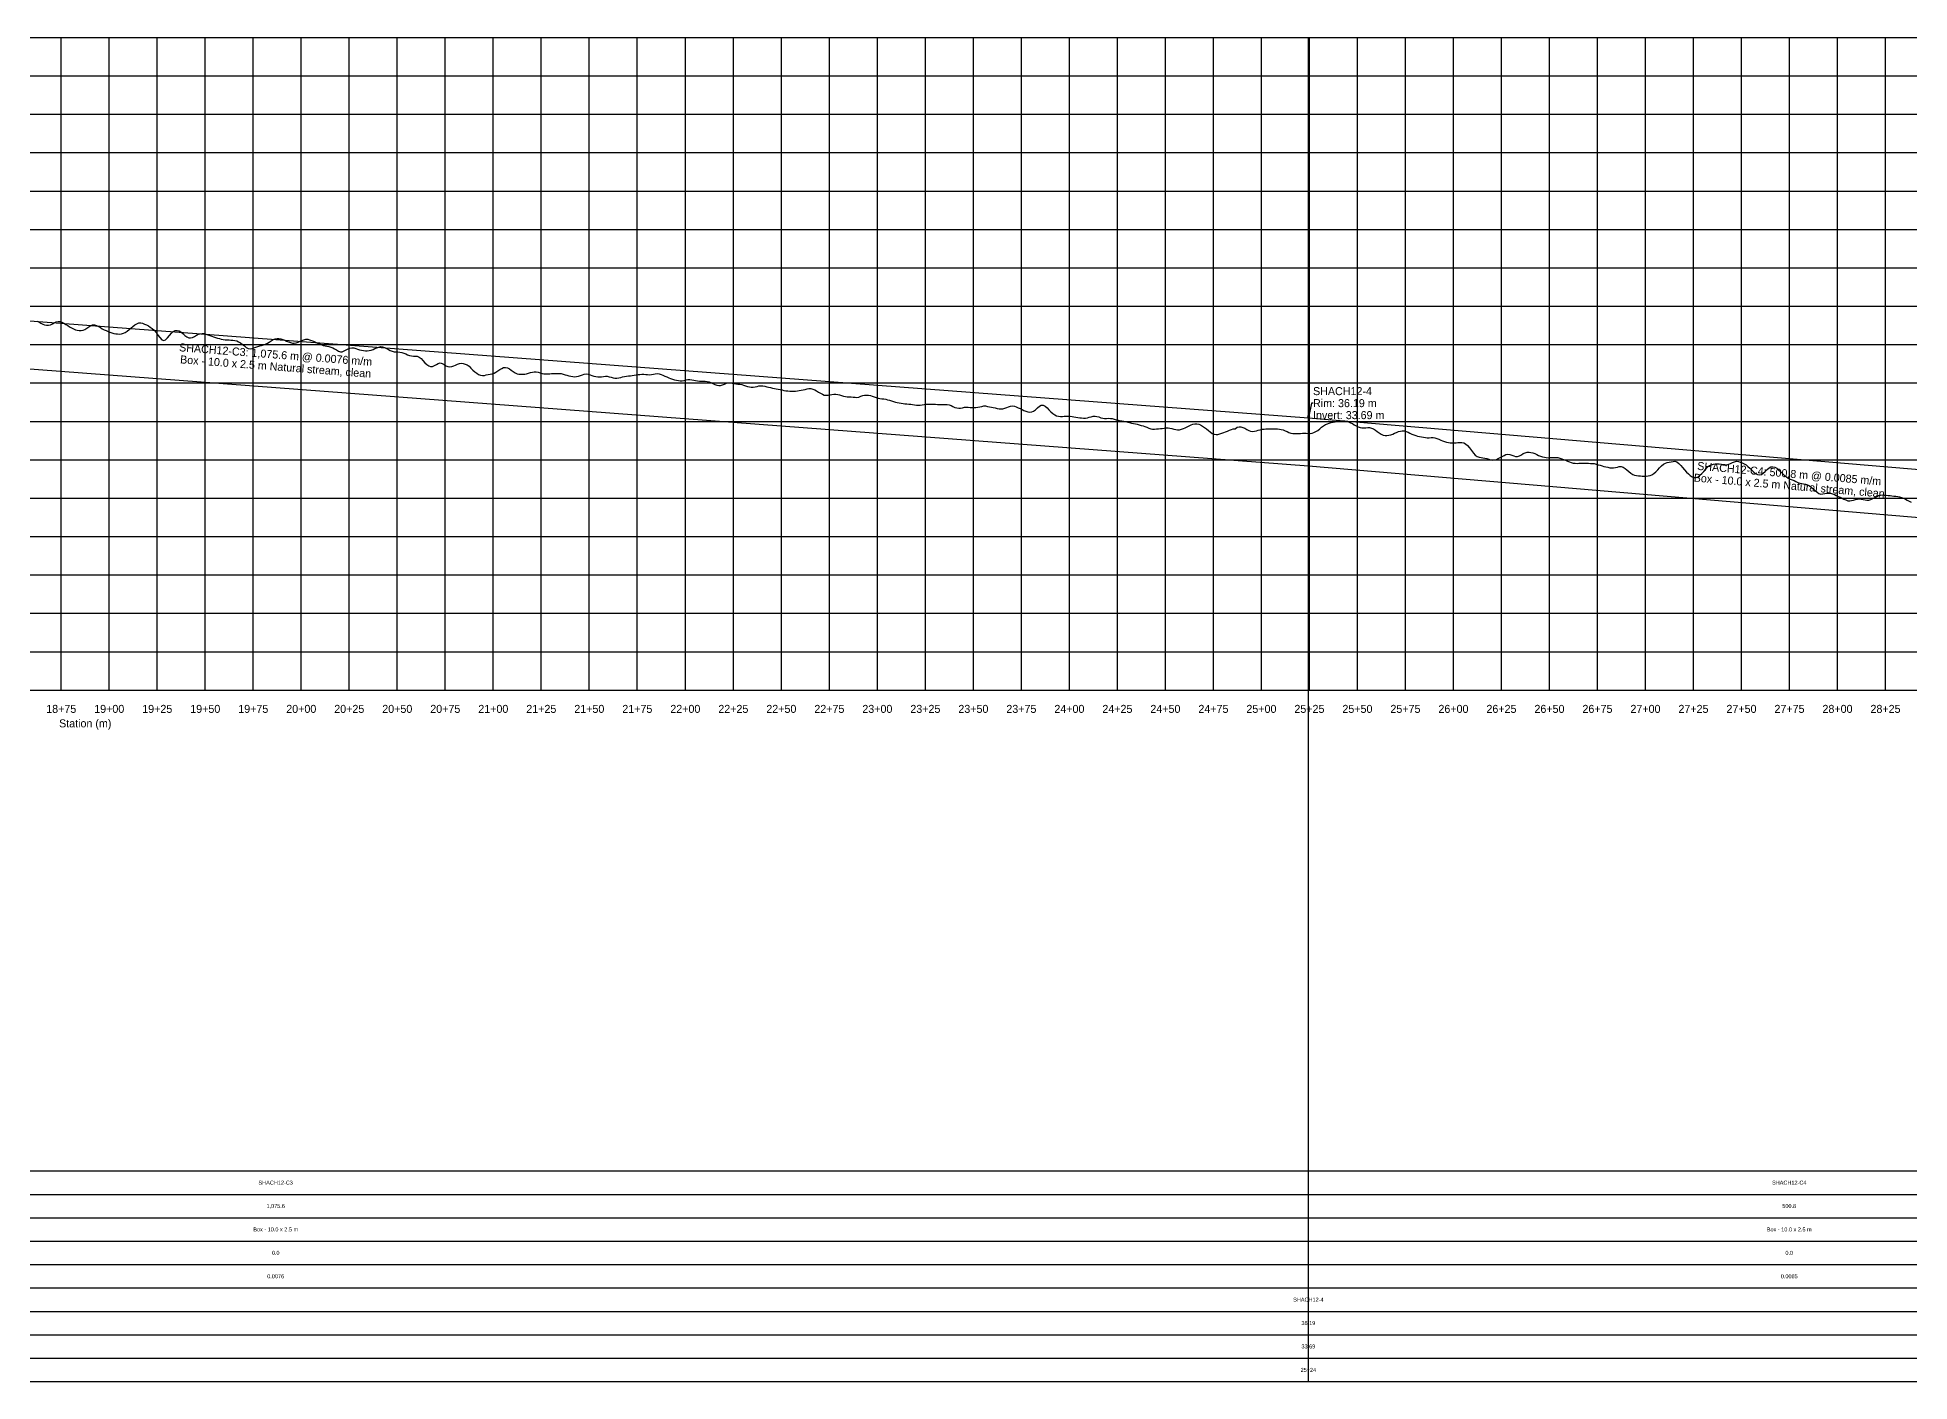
# Model space of a CAD drawing. Extents: x -64 to 3812, y -140 to 571.
# Drawn here: x 1863 to 2838, y -140 to 560 of the extents above; entities that cross this region are included whole.
import ezdxf
from ezdxf.enums import TextEntityAlignment as Align

# ---------------------------------------------------------------- set-up
doc = ezdxf.new("R2010")
doc.units = 0
for name, color, linetype in [('Annotation', 7, 'Continuous'), ('Annotation_Table', 254, 'Continuous'), ('Crown', 7, 'Continuous'), ('Grid', 254, 'Continuous'), ('Grid_Text', 7, 'Continuous'), ('Ground_Elevation', 3, 'Continuous'), ('Hydraulic_Grade', 5, 'Continuous'), ('Invert', 7, 'Continuous'), ('Structure', 7, 'Continuous')]:
    doc.layers.add(name, color=color, linetype=linetype)

msp = doc.modelspace()

# ---------------------------------------------------------------- linework, layer by layer
at = {"layer": 'Annotation', "color": 0}
msp.add_lwpolyline([(2524.45, 361.87), (2524.25, 362.85), (2525.04, 362.67)], close=True, dxfattribs=at)
msp.add_lwpolyline([(2526.89, 369.49), (2526.15, 369.49), (2524.45, 361.87)], dxfattribs=at)
at = {"layer": 'Annotation_Table', "color": 254}
for points in [[(2524.45, -140.21), (2524.45, 560)], [(-25, -30.48), (3774.95, -30.48)], [(-25, -42.67), (3774.95, -42.67)], [(-25, -54.86), (3774.95, -54.86)], [(-25, -67.06), (3774.95, -67.06)], [(-25, -79.25), (3774.95, -79.25)], [(-25, -91.44), (3774.95, -91.44)], [(-25, -103.63), (3774.95, -103.63)], [(-25, -115.82), (3774.95, -115.82)], [(-25, -128.02), (3774.95, -128.02)], [(-25, -140.21), (3774.95, -140.21)]]:
    msp.add_lwpolyline(points, dxfattribs=at)
at = {"layer": 'Crown', "color": 0}
for points in [[(1448.87, 443.47), (2524.45, 361.87)], [(2524.45, 361.87), (2524.45, 361.87)], [(2524.45, 361.87), (3025.29, 319.44)]]:
    msp.add_lwpolyline(points, dxfattribs=at)
at = {"layer": 'Grid', "color": 254}
for points in [[(-25, 560), (3775, 560)], [(1875, 220), (1875, 560)], [(1900, 220), (1900, 560)], [(1925, 220), (1925, 560)], [(1950, 220), (1950, 560)], [(1975, 220), (1975, 560)], [(2000, 220), (2000, 560)], [(2025, 220), (2025, 560)], [(2050, 220), (2050, 560)], [(2075, 220), (2075, 560)], [(2100, 220), (2100, 560)], [(2125, 220), (2125, 560)], [(2150, 220), (2150, 560)], [(2175, 220), (2175, 560)], [(2200, 220), (2200, 560)], [(2225, 220), (2225, 560)], [(2250, 220), (2250, 560)], [(2275, 220), (2275, 560)], [(2300, 220), (2300, 560)], [(2325, 220), (2325, 560)], [(2350, 220), (2350, 560)], [(2375, 220), (2375, 560)], [(2400, 220), (2400, 560)], [(2425, 220), (2425, 560)], [(2450, 220), (2450, 560)], [(2475, 220), (2475, 560)], [(2500, 220), (2500, 560)], [(2525, 220), (2525, 560)], [(2550, 220), (2550, 560)], [(2575, 220), (2575, 560)], [(2600, 220), (2600, 560)], [(2625, 220), (2625, 560)], [(2650, 220), (2650, 560)], [(2675, 220), (2675, 560)], [(2700, 220), (2700, 560)], [(2725, 220), (2725, 560)], [(2750, 220), (2750, 560)], [(2775, 220), (2775, 560)], [(2800, 220), (2800, 560)], [(2825, 220), (2825, 560)], [(-25, 540), (3775, 540)], [(-25, 520), (3775, 520)], [(-25, 500), (3775, 500)], [(-25, 480), (3775, 480)], [(-25, 460), (3775, 460)], [(-25, 440), (3775, 440)], [(-25, 420), (3775, 420)], [(-25, 400), (3775, 400)], [(-25, 380), (3775, 380)], [(-25, 360), (3775, 360)], [(-25, 340), (3775, 340)], [(-25, 320), (3775, 320)], [(-25, 300), (3775, 300)], [(-25, 280), (3775, 280)], [(-25, 260), (3775, 260)], [(-25, 240), (3775, 240)], [(-25, 220), (3775, 220)]]:
    msp.add_lwpolyline(points, dxfattribs=at)
at = {"layer": 'Ground_Elevation', "color": 3}
msp.add_lwpolyline([(1862.36, 412.26), (1863.36, 411.83), (1864.36, 411.23), (1865.36, 410.63), (1866.36, 410.24), (1867.36, 410.07), (1868.36, 410.12), (1869.36, 410.36), (1870.36, 410.82), (1871.36, 411.38), (1872.36, 411.87), (1873.36, 412.08), (1874.36, 411.95), (1875.36, 411.59), (1876.36, 411.07), (1877.36, 410.52), (1878.36, 409.91), (1879.36, 409.27), (1880.36, 408.66), (1881.36, 408.14), (1882.36, 407.73), (1883.36, 407.45), (1884.36, 407.32), (1885.36, 407.35), (1886.36, 407.56), (1887.36, 407.93), (1888.36, 408.5), (1889.36, 409.19), (1890.36, 409.88), (1891.36, 410.33), (1892.36, 410.36), (1893.36, 410.01), (1894.36, 409.46), (1895.36, 408.83), (1896.36, 408.23), (1897.36, 407.71), (1898.36, 407.25), (1899.36, 406.84), (1900.36, 406.45), (1901.36, 406.11), (1902.36, 405.84), (1903.36, 405.65), (1904.36, 405.53), (1905.36, 405.5), (1906.36, 405.61), (1907.36, 405.86), (1908.36, 406.3), (1909.36, 406.97), (1910.36, 407.79), (1911.36, 408.68), (1912.36, 409.5), (1913.36, 410.22), (1914.36, 410.83), (1915.36, 411.24), (1916.36, 411.33), (1917.36, 411.12), (1918.36, 410.7), (1919.36, 410.2), (1920.36, 409.69), (1921.36, 409.13), (1922.36, 408.42), (1923.36, 407.47), (1924.36, 406.27), (1925.36, 404.93), (1926.36, 403.6), (1927.36, 402.52), (1928.36, 402.12), (1929.36, 402.5), (1930.36, 403.53), (1931.36, 404.79), (1932.36, 405.97), (1933.36, 406.84), (1934.36, 407.33), (1935.36, 407.41), (1936.36, 407.14), (1937.36, 406.55), (1938.36, 405.73), (1939.36, 404.81), (1940.36, 404.02), (1941.36, 403.54), (1942.36, 403.48), (1943.36, 403.75), (1944.36, 404.26), (1945.36, 404.84), (1946.36, 405.34), (1947.36, 405.68), (1948.36, 405.79), (1949.36, 405.7), (1950.36, 405.45), (1951.36, 405.11), (1952.36, 404.73), (1953.36, 404.36), (1954.36, 404.01), (1955.36, 403.67), (1956.36, 403.35), (1957.36, 403.08), (1958.36, 402.84), (1959.36, 402.64), (1960.36, 402.5), (1961.36, 402.42), (1962.36, 402.4), (1963.36, 402.38), (1964.36, 402.38), (1965.36, 402.18), (1966.36, 401.91), (1967.36, 401.49), (1968.36, 400.88), (1969.36, 400.12), (1970.36, 399.3), (1971.36, 398.56), (1972.36, 398.02), (1973.36, 397.81), (1974.36, 397.93), (1975.36, 398.3), (1976.36, 398.72), (1977.36, 399.08), (1978.36, 399.34), (1979.36, 399.55), (1980.36, 399.81), (1981.36, 400.17), (1982.36, 400.68), (1983.36, 401.31), (1984.36, 401.98), (1985.36, 402.57), (1986.36, 402.99), (1987.36, 403.19), (1988.36, 403.17), (1989.36, 402.96), (1990.36, 402.64), (1991.36, 402.27), (1992.36, 401.85), (1993.36, 401.42), (1994.36, 401.03), (1995.36, 400.79), (1996.36, 400.77), (1997.36, 400.95), (1998.36, 401.27), (1999.36, 401.69), (2000.36, 402.14), (2001.36, 402.54), (2002.36, 402.77), (2003.36, 402.76), (2004.36, 402.55), (2005.36, 402.2), (2006.36, 401.76), (2007.36, 401.28), (2008.36, 400.8), (2009.36, 400.37), (2010.36, 399.96), (2011.36, 399.59), (2012.36, 399.3), (2013.36, 399.11), (2014.36, 398.96), (2015.36, 398.73), (2016.36, 398.33), (2017.36, 397.8), (2018.36, 397.19), (2019.36, 396.63), (2020.36, 396.3), (2021.36, 396.29), (2022.36, 396.66), (2023.36, 397.22), (2024.36, 397.79), (2025.36, 398.17), (2026.36, 398.33), (2027.36, 398.26), (2028.36, 398.01), (2029.36, 397.65), (2030.36, 397.33), (2031.36, 397.07), (2032.36, 396.91), (2033.36, 396.8), (2034.36, 396.77), (2035.36, 396.87), (2036.36, 397.08), (2037.36, 397.43), (2038.36, 397.89), (2039.36, 398.35), (2040.36, 398.72), (2041.36, 398.93), (2042.36, 398.84), (2043.36, 398.5), (2044.36, 398), (2045.36, 397.42), (2046.36, 396.88), (2047.36, 396.49), (2048.36, 396.27), (2049.36, 396.17), (2050.36, 396.17), (2051.36, 396.1), (2052.36, 395.89), (2053.36, 395.53), (2054.36, 395.09), (2055.36, 394.65), (2056.36, 394.27), (2057.36, 394.05), (2058.36, 394.01), (2059.36, 394.03), (2060.36, 393.91), (2061.36, 393.46), (2062.36, 392.67), (2063.36, 391.63), (2064.36, 390.51), (2065.36, 389.55), (2066.36, 388.9), (2067.36, 388.59), (2068.36, 388.65), (2069.36, 389.02), (2070.36, 389.64), (2071.36, 390.21), (2072.36, 390.44), (2073.36, 390.17), (2074.36, 389.6), (2075.36, 388.97), (2076.36, 388.52), (2077.36, 388.38), (2078.36, 388.5), (2079.36, 388.84), (2080.36, 389.34), (2081.36, 389.85), (2082.36, 390.19), (2083.36, 390.29), (2084.36, 390.15), (2085.36, 389.87), (2086.36, 389.41), (2087.36, 388.71), (2088.36, 387.78), (2089.36, 386.71), (2090.36, 385.76), (2091.36, 385.04), (2092.36, 384.47), (2093.36, 384.06), (2094.36, 383.86), (2095.36, 383.93), (2096.36, 384.17), (2097.36, 384.37), (2098.36, 384.51), (2099.36, 384.72), (2100.36, 385.06), (2101.36, 385.6), (2102.36, 386.3), (2103.36, 386.99), (2104.36, 387.58), (2105.36, 387.98), (2106.36, 388.12), (2107.36, 387.9), (2108.36, 387.37), (2109.36, 386.65), (2110.36, 385.89), (2111.36, 385.26), (2112.36, 384.83), (2113.36, 384.6), (2114.36, 384.53), (2115.36, 384.52), (2116.36, 384.56), (2117.36, 384.75), (2118.36, 385.08), (2119.36, 385.4), (2120.36, 385.63), (2121.36, 385.75), (2122.36, 385.75), (2123.36, 385.61), (2124.36, 385.31), (2125.36, 384.96), (2126.36, 384.71), (2127.36, 384.68), (2128.36, 384.75), (2129.36, 384.83), (2130.36, 384.85), (2131.36, 384.86), (2132.36, 384.92), (2133.36, 384.99), (2134.36, 384.96), (2135.36, 384.96), (2136.36, 384.54), (2137.36, 384.3), (2138.36, 384.04), (2139.36, 383.77), (2140.36, 383.5), (2141.36, 383.3), (2142.36, 383.25), (2143.36, 383.33), (2144.36, 383.56), (2145.36, 383.89), (2146.36, 384.26), (2147.36, 384.59), (2148.36, 384.7), (2149.36, 384.58), (2150.36, 384.27), (2151.36, 383.9), (2152.36, 383.57), (2153.36, 383.32), (2154.36, 383.16), (2155.36, 383.13), (2156.36, 383.22), (2157.36, 383.36), (2158.36, 383.48), (2159.36, 383.48), (2160.36, 383.28), (2161.36, 382.99), (2162.36, 382.69), (2163.36, 382.52), (2164.36, 382.51), (2165.36, 382.66), (2166.36, 382.89), (2167.36, 383.17), (2168.36, 383.44), (2169.36, 383.62), (2170.36, 383.69), (2171.36, 383.74), (2172.36, 383.9), (2173.36, 384.12), (2174.36, 384.31), (2175.36, 384.41), (2176.36, 384.49), (2177.36, 384.54), (2178.36, 384.54), (2179.36, 384.44), (2180.36, 384.33), (2181.36, 384.3), (2182.36, 384.4), (2183.36, 384.61), (2184.36, 384.81), (2185.36, 384.91), (2186.36, 384.81), (2187.36, 384.49), (2188.36, 384.06), (2189.36, 383.61), (2190.36, 383.18), (2191.36, 382.74), (2192.36, 382.3), (2193.36, 381.94), (2194.36, 381.66), (2195.36, 381.44), (2196.36, 381.27), (2197.36, 381.17), (2198.36, 381.19), (2199.36, 381.35), (2200.36, 381.6), (2201.36, 381.76), (2202.36, 381.76), (2203.36, 381.63), (2204.36, 381.43), (2205.36, 381.21), (2206.36, 381.03), (2207.36, 380.93), (2208.36, 380.92), (2209.36, 380.93), (2210.36, 380.91), (2211.36, 380.81), (2212.36, 380.58), (2213.36, 380.2), (2214.36, 379.71), (2215.36, 379.2), (2216.36, 378.8), (2217.36, 378.61), (2218.36, 378.66), (2219.36, 378.97), (2220.36, 379.42), (2221.36, 379.82), (2222.36, 380.04), (2223.36, 380.04), (2224.36, 379.87), (2225.36, 379.67), (2226.36, 379.52), (2227.36, 379.41), (2228.36, 379.3), (2229.36, 379.15), (2230.36, 378.9), (2231.36, 378.56), (2232.36, 378.22), (2233.36, 377.96), (2234.36, 377.81), (2235.36, 377.81), (2236.36, 377.96), (2237.36, 378.2), (2238.36, 378.43), (2239.36, 378.53), (2240.36, 378.48), (2241.36, 378.28), (2242.36, 378.03), (2243.36, 377.8), (2244.36, 377.58), (2245.36, 377.37), (2246.36, 377.17), (2247.36, 377), (2248.36, 376.84), (2249.36, 376.6), (2250.36, 376.37), (2251.36, 376.14), (2252.36, 375.96), (2253.36, 375.84), (2254.36, 375.77), (2255.36, 375.72), (2256.36, 375.69), (2257.36, 375.71), (2258.36, 375.82), (2259.36, 375.99), (2260.36, 376.2), (2261.36, 376.41), (2262.36, 376.68), (2263.36, 376.98), (2264.36, 377.17), (2265.36, 377.15), (2266.36, 376.84), (2267.36, 376.39), (2268.36, 375.84), (2269.36, 375.27), (2270.36, 374.68), (2271.36, 374.12), (2272.36, 373.72), (2273.36, 373.57), (2274.36, 373.65), (2275.36, 373.87), (2276.36, 374.03), (2277.36, 374.1), (2278.36, 374.1), (2279.36, 373.99), (2280.36, 373.75), (2281.36, 373.4), (2282.36, 373.08), (2283.36, 372.89), (2284.36, 372.79), (2285.36, 372.77), (2286.36, 372.74), (2287.36, 372.65), (2288.36, 372.54), (2289.36, 372.51), (2290.36, 372.67), (2291.36, 373.04), (2292.36, 373.39), (2293.36, 373.61), (2294.36, 373.65), (2295.36, 373.57), (2296.36, 373.39), (2297.36, 373.1), (2298.36, 372.73), (2299.36, 372.36), (2300.36, 372.07), (2301.36, 371.89), (2302.36, 371.77), (2303.36, 371.65), (2304.36, 371.49), (2305.36, 371.27), (2306.36, 370.97), (2307.36, 370.64), (2308.36, 370.29), (2309.36, 370.01), (2310.36, 369.78), (2311.36, 369.59), (2312.36, 369.41), (2313.36, 369.25), (2314.36, 369.16), (2315.36, 369.1), (2316.36, 369.04), (2317.36, 368.9), (2318.36, 368.75), (2319.36, 368.6), (2320.36, 368.48), (2321.36, 368.42), (2322.36, 368.42), (2323.36, 368.54), (2324.36, 368.78), (2325.36, 369), (2326.36, 369.04), (2327.36, 369.01), (2328.36, 369), (2329.36, 368.98), (2330.36, 368.92), (2331.36, 368.81), (2332.36, 368.76), (2333.36, 368.79), (2334.36, 368.84), (2335.36, 368.82), (2336.36, 368.76), (2337.36, 368.58), (2338.36, 368.23), (2339.36, 367.74), (2340.36, 367.29), (2341.36, 366.96), (2342.36, 366.82), (2343.36, 366.91), (2344.36, 367.13), (2345.36, 367.31), (2346.36, 367.38), (2347.36, 367.34), (2348.36, 367.26), (2349.36, 367.21), (2350.36, 367.21), (2351.36, 367.24), (2352.36, 367.32), (2353.36, 367.53), (2354.36, 367.82), (2355.36, 368.04), (2356.36, 368.03), (2357.36, 367.81), (2358.36, 367.58), (2359.36, 367.36), (2360.36, 367.18), (2361.36, 366.97), (2362.36, 366.75), (2363.36, 366.57), (2364.36, 366.5), (2365.36, 366.59), (2366.36, 366.84), (2367.36, 367.23), (2368.36, 367.64), (2369.36, 367.95), (2370.36, 368.01), (2371.36, 367.88), (2372.36, 367.57), (2373.36, 367.12), (2374.36, 366.62), (2375.36, 366.13), (2376.36, 365.71), (2377.36, 365.31), (2378.36, 364.98), (2379.36, 364.8), (2380.36, 364.89), (2381.36, 365.31), (2382.36, 366.05), (2383.36, 366.99), (2384.36, 367.86), (2385.36, 368.42), (2386.36, 368.43), (2387.36, 367.98), (2388.36, 367.1), (2389.36, 366.01), (2390.36, 364.92), (2391.36, 364.01), (2392.36, 363.35), (2393.36, 362.88), (2394.36, 362.64), (2395.36, 362.56), (2396.36, 362.59), (2397.36, 362.64), (2398.36, 362.65), (2399.36, 362.65), (2400.36, 362.62), (2401.36, 362.53), (2402.36, 362.35), (2403.36, 362.13), (2404.36, 361.95), (2405.36, 361.83), (2406.36, 361.75), (2407.36, 361.68), (2408.36, 361.7), (2409.36, 361.85), (2410.36, 362.12), (2411.36, 362.44), (2412.36, 362.65), (2413.36, 362.71), (2414.36, 362.59), (2415.36, 362.29), (2416.36, 361.92), (2417.36, 361.64), (2418.36, 361.55), (2419.36, 361.57), (2420.36, 361.6), (2421.36, 361.56), (2422.36, 361.45), (2423.36, 361.21), (2424.36, 360.87), (2425.36, 360.57), (2426.36, 360.34), (2427.36, 360.2), (2428.36, 360.06), (2429.36, 359.88), (2430.36, 359.66), (2431.36, 359.36), (2432.36, 359.1), (2433.36, 358.94), (2434.36, 358.79), (2435.36, 358.59), (2436.36, 358.23), (2437.36, 357.85), (2438.36, 357.59), (2439.36, 357.32), (2440.36, 356.95), (2441.36, 356.46), (2442.36, 356.11), (2443.36, 355.98), (2444.36, 355.99), (2445.36, 356.05), (2446.36, 356.1), (2447.36, 356.2), (2448.36, 356.36), (2449.36, 356.53), (2450.36, 356.63), (2451.36, 356.6), (2452.36, 356.45), (2453.36, 356.22), (2454.36, 355.97), (2455.36, 355.76), (2456.36, 355.64), (2457.36, 355.67), (2458.36, 355.9), (2459.36, 356.24), (2460.36, 356.69), (2461.36, 357.18), (2462.36, 357.68), (2463.36, 358.16), (2464.36, 358.56), (2465.36, 358.77), (2466.36, 358.78), (2467.36, 358.6), (2468.36, 358.19), (2469.36, 357.57), (2470.36, 356.85), (2471.36, 356.1), (2472.36, 355.3), (2473.36, 354.48), (2474.36, 353.74), (2475.36, 353.25), (2476.36, 353.08), (2477.36, 353.22), (2478.36, 353.5), (2479.36, 353.85), (2480.36, 354.21), (2481.36, 354.58), (2482.36, 354.95), (2483.36, 355.34), (2484.36, 355.73), (2485.36, 356.16), (2486.36, 356.16), (2487.36, 356.94), (2488.36, 357.13), (2489.36, 357.1), (2490.36, 356.82), (2491.36, 356.37), (2492.36, 355.82), (2493.36, 355.3), (2494.36, 354.93), (2495.36, 354.77), (2496.36, 354.83), (2497.36, 355.05), (2498.36, 355.34), (2499.36, 355.63), (2500.36, 355.86), (2501.36, 355.98), (2502.36, 356.02), (2503.36, 356.04), (2504.36, 356.07), (2505.36, 356.07), (2506.36, 356.06), (2507.36, 356.04), (2508.36, 356.02), (2509.36, 355.98), (2510.36, 355.82), (2511.36, 355.54), (2512.36, 355.14), (2513.36, 354.7), (2514.36, 354.27), (2515.36, 353.92), (2516.36, 353.73), (2517.36, 353.65), (2518.36, 353.64), (2519.36, 353.68), (2520.36, 353.75), (2521.36, 353.83), (2522.36, 353.84), (2523.36, 353.77), (2524.36, 353.68), (2525.36, 353.68), (2526.36, 353.85), (2527.36, 354.2), (2528.36, 354.67), (2529.36, 355.3), (2530.36, 356.11), (2531.36, 356.97), (2532.36, 357.72), (2533.36, 358.28), (2534.36, 358.73), (2535.36, 359.08), (2536.36, 359.35), (2537.36, 359.6), (2538.36, 359.82), (2539.36, 359.97), (2540.36, 360.06), (2541.36, 360.14), (2542.36, 360.21), (2543.36, 360.22), (2544.36, 360.07), (2545.36, 359.75), (2546.36, 359.31), (2547.36, 358.82), (2548.36, 358.26), (2549.36, 357.68), (2550.36, 357.13), (2551.36, 356.77), (2552.36, 356.62), (2553.36, 356.61), (2554.36, 356.66), (2555.36, 356.73), (2556.36, 356.73), (2557.36, 356.53), (2558.36, 356.09), (2559.36, 355.44), (2560.36, 354.71), (2561.36, 354), (2562.36, 353.36), (2563.36, 352.89), (2564.36, 352.66), (2565.36, 352.63), (2566.36, 352.79), (2567.36, 353.06), (2568.36, 353.38), (2569.36, 353.78), (2570.36, 354.22), (2571.36, 354.64), (2572.36, 354.94), (2573.36, 355.09), (2574.36, 355.04), (2575.36, 354.79), (2576.36, 354.38), (2577.36, 353.88), (2578.36, 353.4), (2579.36, 353), (2580.36, 352.66), (2581.36, 352.37), (2582.36, 352.15), (2583.36, 351.98), (2584.36, 351.79), (2585.36, 351.6), (2586.36, 351.49), (2587.36, 351.48), (2588.36, 351.54), (2589.36, 351.55), (2590.36, 351.44), (2591.36, 351.15), (2592.36, 350.72), (2593.36, 350.23), (2594.36, 349.79), (2595.36, 349.44), (2596.36, 349.17), (2597.36, 348.97), (2598.36, 348.83), (2599.36, 348.78), (2600.36, 348.81), (2601.36, 348.87), (2602.36, 348.95), (2603.36, 349.04), (2604.36, 349.06), (2605.36, 348.86), (2606.36, 348.34), (2607.36, 347.47), (2608.36, 346.27), (2609.36, 344.84), (2610.36, 343.42), (2611.36, 342.31), (2612.36, 341.64), (2613.36, 341.3), (2614.36, 341.16), (2615.36, 341.05), (2616.36, 340.87), (2617.36, 340.58), (2618.36, 340.23), (2619.36, 339.93), (2620.36, 339.79), (2621.36, 339.87), (2622.36, 340.16), (2623.36, 340.59), (2624.36, 341.12), (2625.36, 341.69), (2626.36, 342.23), (2627.36, 342.65), (2628.36, 342.84), (2629.36, 342.75), (2630.36, 342.42), (2631.36, 341.99), (2632.36, 341.7), (2633.36, 341.74), (2634.36, 342.08), (2635.36, 342.62), (2636.36, 343.18), (2637.36, 343.65), (2638.36, 343.93), (2639.36, 343.98), (2640.36, 343.86), (2641.36, 343.62), (2642.36, 343.26), (2643.36, 342.79), (2644.36, 342.27), (2645.36, 341.81), (2646.36, 341.48), (2647.36, 341.28), (2648.36, 341.14), (2649.36, 341.08), (2650.36, 341.09), (2651.36, 341.16), (2652.36, 341.22), (2653.36, 341.23), (2654.36, 341.1), (2655.36, 340.85), (2656.36, 340.52), (2657.36, 340.14), (2658.36, 339.74), (2659.36, 339.29), (2660.36, 338.85), (2661.36, 338.49), (2662.36, 338.26), (2663.36, 338.15), (2664.36, 338.12), (2665.36, 338.15), (2666.36, 338.19), (2667.36, 338.21), (2668.36, 338.21), (2669.36, 338.18), (2670.36, 338.14), (2671.36, 338.12), (2672.36, 338.1), (2673.36, 337.98), (2674.36, 337.75), (2675.36, 337.43), (2676.36, 337.11), (2677.36, 336.82), (2678.36, 336.56), (2679.36, 336.3), (2680.36, 336.05), (2681.36, 335.85), (2682.36, 335.75), (2683.36, 335.78), (2684.36, 335.94), (2685.36, 336.21), (2686.36, 336.41), (2687.36, 336.4), (2688.36, 336.05), (2689.36, 335.45), (2690.36, 334.69), (2691.36, 333.86), (2692.36, 333.05), (2693.36, 332.4), (2694.36, 331.99), (2695.36, 331.77), (2696.36, 331.65), (2697.36, 331.55), (2698.36, 331.47), (2699.36, 331.43), (2700.36, 331.47), (2701.36, 331.57), (2702.36, 331.78), (2703.36, 332.18), (2704.36, 332.84), (2705.36, 333.72), (2706.36, 334.72), (2707.36, 335.79), (2708.36, 336.82), (2709.36, 337.69), (2710.36, 338.25), (2711.36, 338.57), (2712.36, 338.8), (2713.36, 338.99), (2714.36, 339.17), (2715.36, 339.19), (2716.36, 338.85), (2717.36, 338.09), (2718.36, 337.03), (2719.36, 335.89), (2720.36, 334.72), (2721.36, 333.61), (2722.36, 332.67), (2723.36, 331.86), (2724.36, 331.14), (2725.36, 330.7), (2726.36, 330.69), (2727.36, 331.17), (2728.36, 331.96), (2729.36, 332.89), (2730.36, 333.94), (2731.36, 335.14), (2732.36, 336.25), (2733.36, 337.01), (2734.36, 337.39), (2735.36, 337.62), (2736.36, 337.83), (2737.36, 337.94), (2738.36, 337.87), (2739.36, 337.63), (2740.36, 337.37), (2741.36, 337.29), (2742.36, 337.39), (2743.36, 337.63), (2744.36, 338.02), (2745.36, 338.53), (2746.36, 338.98), (2747.36, 339.18), (2748.36, 339.11), (2749.36, 338.81), (2750.36, 338.39), (2751.36, 337.89), (2752.36, 337.28), (2753.36, 336.5), (2754.36, 335.55), (2755.36, 334.52), (2756.36, 333.55), (2757.36, 332.76), (2758.36, 332.26), (2759.36, 332.12), (2760.36, 332.36), (2761.36, 332.99), (2762.36, 333.89), (2763.36, 334.87), (2764.36, 335.72), (2765.36, 336.24), (2766.36, 336.39), (2767.36, 336.17), (2768.36, 335.63), (2769.36, 334.8), (2770.36, 333.81), (2771.36, 332.8), (2772.36, 331.85), (2773.36, 331.03), (2774.36, 330.4), (2775.36, 329.94), (2776.36, 329.56), (2777.36, 329.13), (2778.36, 328.66), (2779.36, 328.19), (2780.36, 327.83), (2781.36, 327.59), (2782.36, 327.45), (2783.36, 327.29), (2784.36, 326.97), (2785.36, 326.46), (2786.36, 325.76), (2787.36, 324.9), (2788.36, 323.98), (2789.36, 323.11), (2790.36, 322.45), (2791.36, 322.15), (2792.36, 322.16), (2793.36, 322.36), (2794.36, 322.56), (2795.36, 322.67), (2796.36, 322.6), (2797.36, 322.31), (2798.36, 321.87), (2799.36, 321.38), (2800.36, 320.94), (2801.36, 320.5), (2802.36, 320.05), (2803.36, 319.54), (2804.36, 319.04), (2805.36, 318.66), (2806.36, 318.54), (2807.36, 318.69), (2808.36, 319), (2809.36, 319.3), (2810.36, 319.5), (2811.36, 319.57), (2812.36, 319.52), (2813.36, 319.35), (2814.36, 319.12), (2815.36, 318.95), (2816.36, 319), (2817.36, 319.29), (2818.36, 319.73), (2819.36, 320.27), (2820.36, 320.84), (2821.36, 321.33), (2822.36, 321.62), (2823.36, 321.68), (2824.36, 321.6), (2825.36, 321.49), (2826.36, 321.4), (2827.36, 321.31), (2828.36, 321.19), (2829.36, 321.09), (2830.36, 320.99), (2831.36, 320.85), (2832.36, 320.66), (2833.36, 320.38), (2834.36, 319.99), (2835.36, 319.5), (2836.36, 318.97), (2837.36, 318.44), (2838.36, 317.94)], dxfattribs=at)
at = {"layer": 'Hydraulic_Grade', "color": 5}
for points in [[(1448.87, 418.47), (2524.45, 336.87)], [(2524.45, 336.87), (2524.45, 336.87)], [(2524.45, 336.87), (3025.29, 294.44)]]:
    msp.add_lwpolyline(points, dxfattribs=at)
at = {"layer": 'Invert', "color": 0}
for points in [[(1448.87, 418.47), (2524.45, 336.87)], [(2524.45, 336.87), (2524.45, 336.87)], [(2524.45, 336.87), (3025.29, 294.44)]]:
    msp.add_lwpolyline(points, dxfattribs=at)
at = {"layer": 'Structure', "color": 0}
msp.add_lwpolyline([(2524.45, 361.87), (2524.45, 336.87)], dxfattribs=at)
msp.add_lwpolyline([(2524.45, 361.87), (2524.45, 336.87)], dxfattribs=at)

# ---------------------------------------------------------------- texts
at = {"layer": 'Annotation', "color": 0}
for s, rotation, p in [('SHACH12-C3: 1,075.6 m @ 0.0076 m/m', 355.66151, (1986.66, 394.81)), ('Box - 10.0 x 2.5 m Natural stream, clean', 355.66151, (1986.66, 388.56)), ('Box - 10.0 x 2.5 m Natural stream, clean', 355.15757, (2774.87, 326.54)), ('SHACH12-C4: 500.8 m @ 0.0085 m/m', 355.15757, (2774.87, 332.79))]:
    msp.add_text(s, height=4.1667, rotation=rotation, dxfattribs=at).set_placement(p, align=Align.MIDDLE_CENTER)
for s, height, p in [('SHACH12-4', 4.167, (2526.89, 375.74)), ('Rim: 36.19 m', 4.1667, (2526.89, 369.49)), ('Invert: 33.69 m', 4.1667, (2526.89, 363.24))]:
    msp.add_text(s, height=height, dxfattribs=at).set_placement(p, align=Align.MIDDLE_LEFT)
at = {"layer": 'Annotation_Table', "color": 0}
for s, height, p in [('SHACH12-C3', 2.083, (1986.66, -36.58)), ('SHACH12-C4', 2.083, (2774.87, -36.58)), ('1,075.6', 2.083, (1986.66, -48.77)), ('500.8', 2.083, (2774.87, -48.77)), ('Box - 10.0 x 2.5 m', 2.0833, (1986.66, -60.96)), ('Box - 10.0 x 2.5 m', 2.0833, (2774.87, -60.96)), ('0.0', 2.083, (1986.66, -73.15)), ('0.0', 2.083, (2774.87, -73.15)), ('0.0076', 2.083, (1986.66, -85.34)), ('0.0085', 2.083, (2774.87, -85.34)), ('SHACH12-4', 2.083, (2524.45, -97.54)), ('36.19', 2.083, (2524.45, -109.73)), ('33.69', 2.083, (2524.45, -121.92)), ('25+24', 2.083, (2524.45, -134.11))]:
    msp.add_text(s, height=height, dxfattribs=at).set_placement(p, align=Align.MIDDLE_CENTER)
at = {"layer": 'Grid_Text', "color": 0}
for s, height, p in [('18+75', 4.167, (1875, 212.3)), ('Station (m)', 4.1667, (1887.5, 204.76)), ('19+00', 4.167, (1900, 212.3)), ('19+25', 4.167, (1925, 212.3)), ('19+50', 4.167, (1950, 212.3)), ('19+75', 4.167, (1975, 212.3)), ('20+00', 4.167, (2000, 212.3)), ('20+25', 4.167, (2025, 212.3)), ('20+50', 4.167, (2050, 212.3)), ('20+75', 4.167, (2075, 212.3)), ('21+00', 4.167, (2100, 212.3)), ('21+25', 4.167, (2125, 212.3)), ('21+50', 4.167, (2150, 212.3)), ('21+75', 4.167, (2175, 212.3)), ('22+00', 4.167, (2200, 212.3)), ('22+25', 4.167, (2225, 212.3)), ('22+50', 4.167, (2250, 212.3)), ('22+75', 4.167, (2275, 212.3)), ('23+00', 4.167, (2300, 212.3)), ('23+25', 4.167, (2325, 212.3)), ('23+50', 4.167, (2350, 212.3)), ('23+75', 4.167, (2375, 212.3)), ('24+00', 4.167, (2400, 212.3)), ('24+25', 4.167, (2425, 212.3)), ('24+50', 4.167, (2450, 212.3)), ('24+75', 4.167, (2475, 212.3)), ('25+00', 4.167, (2500, 212.3)), ('25+25', 4.167, (2525, 212.3)), ('25+50', 4.167, (2550, 212.3)), ('25+75', 4.167, (2575, 212.3)), ('26+00', 4.167, (2600, 212.3)), ('26+25', 4.167, (2625, 212.3)), ('26+50', 4.167, (2650, 212.3)), ('26+75', 4.167, (2675, 212.3)), ('27+00', 4.167, (2700, 212.3)), ('27+25', 4.167, (2725, 212.3)), ('27+50', 4.167, (2750, 212.3)), ('27+75', 4.167, (2775, 212.3)), ('28+00', 4.167, (2800, 212.3)), ('28+25', 4.167, (2825, 212.3))]:
    msp.add_text(s, height=height, dxfattribs=at).set_placement(p, align=Align.TOP_CENTER)

doc.saveas('drawing.dxf')
